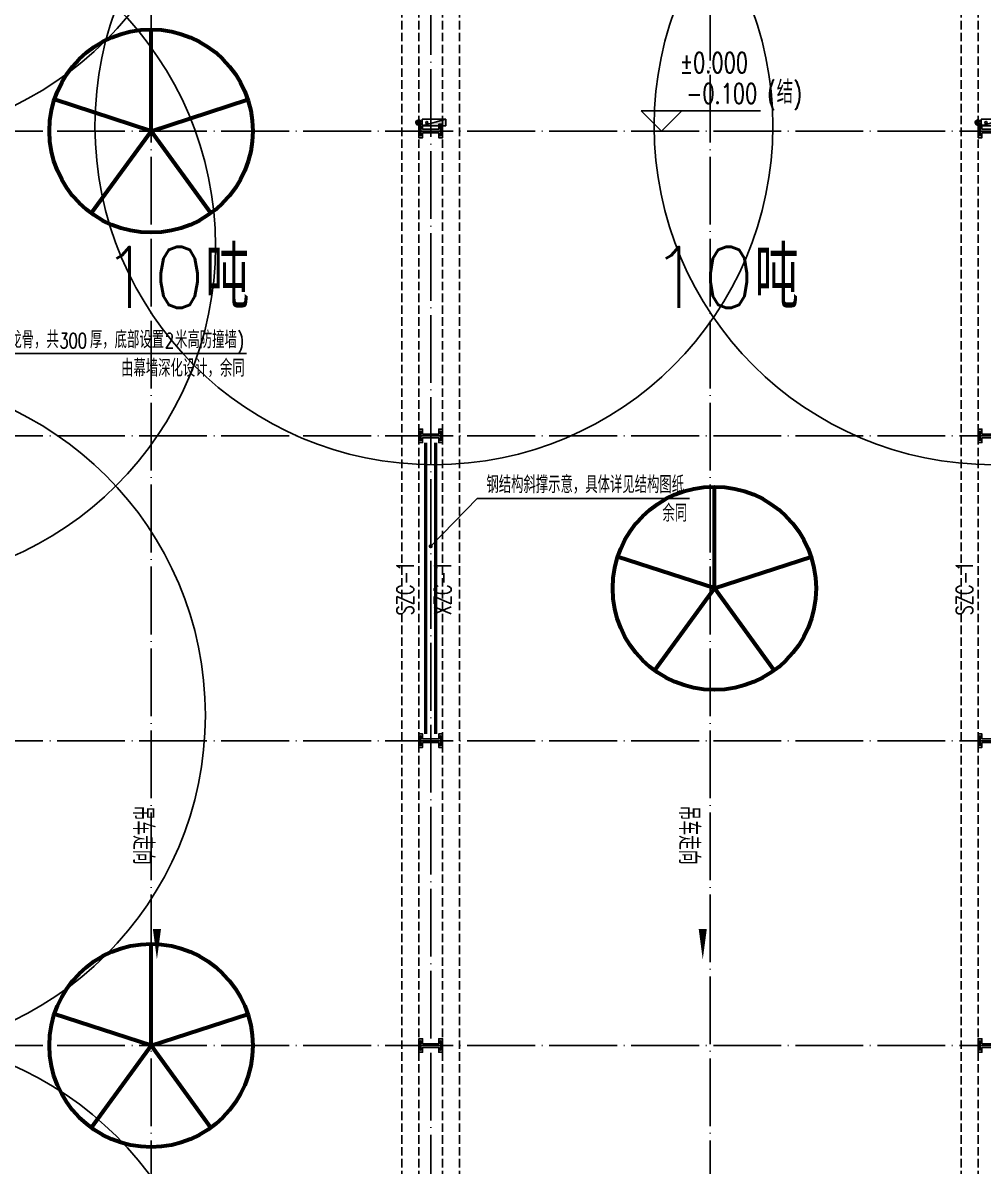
# Model space of a CAD drawing. Extents: x -1313754 to 847533, y 489853 to 941203.
# Drawn here: x -222487 to -194154, y 756259 to 790014 of the extents above; entities that cross this region are included whole.
import ezdxf
from ezdxf.enums import TextEntityAlignment as Align

# ---------------------------------------------------------------- set-up
doc = ezdxf.new("R2010")
doc.units = 0
doc.header["$LTSCALE"] = 1000
doc.header["$MEASUREMENT"] = 0
for name, pattern in [('CENTER', [2, 1.25, -0.25, 0.25, -0.25]), ('DASH', [0.35, 0.25, -0.1]), ('DOTE', [2.42, 2, -0.2, 0.02, -0.2])]:
    doc.linetypes.add(name, pattern=pattern)
for name, color, linetype in [('A-AXIS-DOTE', 14, 'DOTE'), ('A-AXIS-DP', 126, 'Continuous'), ('A-HATCH-2', 251, 'Continuous'), ('A-LIN-V', 9, 'Continuous'), ('A-WINDOW', 140, 'Continuous'), ('AS-WALL', 40, 'Continuous'), ('DIM_SYMB', 3, 'Continuous'), ('PUB_TEXT', 7, 'Continuous'), ('SB_ZF消火栓', 10, 'Continuous'), ('建-标高', 3, 'Continuous'), ('建-箭头', 3, 'Continuous')]:
    doc.layers.add(name, color=color, linetype=linetype)
for name, color, linetype, lineweight in [('LG-ZF消防', 1, 'Continuous', 60), ('S-col', 2, 'Continuous', 0), ('THIN', 7, 'Continuous', 0), ('柱间支撑', 6, 'CENTER', 0)]:
    doc.layers.add(name, color=color, linetype=linetype, lineweight=lineweight)
doc.styles.add('_TCH_DIM', font='SIMPLEX', dxfattribs={"bigfont": 'GBCBIG'})
doc.styles.add('A-STANDARD', font='SIMPLEX', dxfattribs={"bigfont": 'GBCBIG'})
doc.styles.add('TSSD_Rein', font='tj-romans1.shx', dxfattribs={"width": 0.7, "bigfont": 'tj-hztxt.shx'})

# ---------------------------------------------------------------- blocks, each defined once
blk = doc.blocks.new('dote')
at = {"layer": 'A-AXIS-DOTE'}
for p, q in [((2032.2, -69160), (2032.2, 36662.3)), ((10282.2, -68993.9), (10282.2, 36662.3)), ((18532.2, -69160), (18532.2, 36662.3)), ((76282.2, -18000), (-41310, -18000)), ((76282.2, -27000), (-41310, -27000)), ((76282.2, -36000), (-41310, -36000)), ((76282.2, -45000), (-41310, -45000))]:
    blk.add_line(p, q, dxfattribs=at)
blk = doc.blocks.new('G$C1A8DA1F8')
at = {"color": 2, "style": 'A-STANDARD'}
blk.add_text('10吨', height=1800, dxfattribs=at).set_placement((-2536, -801))
blk = doc.blocks.new('_FZH')
at = {"layer": 'A-HATCH-2'}
blk.add_lwpolyline([(-0.437, -0.25), (-0.437, 0.25), (-0.297, 0.25), (-0.297, 0.067), (0.298, 0.067), (0.298, 0.25), (0.438, 0.25), (0.438, -0.25), (0.298, -0.25), (0.298, -0.068), (-0.297, -0.068), (-0.297, -0.25)], close=True, dxfattribs=at)
at = {"layer": 'S-col'}
blk.add_lwpolyline([(-0.375, -0.188), (-0.375, 0.187), (-0.36, 0.187), (-0.36, 0.005), (0.36, 0.005), (0.36, 0.187), (0.375, 0.187), (0.375, -0.188), (0.36, -0.188), (0.36, -0.005), (-0.36, -0.005), (-0.36, -0.188)], close=True, dxfattribs=at)
blk = doc.blocks.new('w4234324')
at = {"xscale": 800.0000000000005, "yscale": 800.0000000000005, "zscale": 800.0000000000005}
for p in [(-210454, 786820), (-193954, 786820), (-210454, 777820), (-193954, 777820), (-210454, 768820), (-193954, 768820), (-210454, 759820), (-193954, 759820)]:
    blk.add_blockref('_FZH', p, dxfattribs=at)
blk = doc.blocks.new('3243243')
at = {"layer": 'A-HATCH-2', "linetype": 'DASH'}
for p, q in [((-211304.2, 741520), (-211304.2, 832220)), ((-210804.2, 741520), (-210804.2, 832220)), ((-210104.2, 741520), (-210104.2, 832220)), ((-209604.2, 741520), (-209604.2, 832220)), ((-194804.2, 741520), (-194804.2, 832220)), ((-194304.2, 741520), (-194304.2, 832220))]:
    blk.add_line(p, q, dxfattribs=at)
blk = doc.blocks.new('w4324324')
at = {"layer": 'A-HATCH-2', "lineweight": 60}
for q in [(-1694760, 686605), (-1697614, 684532), (-1691907, 684532), (-1696524, 681178), (-1692997, 681178)]:
    blk.add_line((-1694760, 683605), q, dxfattribs=at)
blk.add_circle((-1694760, 683605), 3000, dxfattribs=at)
blk = doc.blocks.new('w423432')
at = {"layer": 'A-LIN-V'}
for p in [(-49500, -36000), (-32880, -49500), (-49500, -63000)]:
    blk.add_blockref('w4324324', p, dxfattribs=at)
blk = doc.blocks.new('23124232432')
at = {"layer": 'DIM_SYMB'}
for p, q in [((-210454, 774560), (-209080, 775970)), ((-209080, 775970), (-202816, 775970))]:
    blk.add_line(p, q, dxfattribs=at)
at = {"layer": 'DIM_SYMB', "const_width": 60}
blk.add_lwpolyline([(-210475, 774539, 1), (-210433, 774581, 1)], format="xyb", close=True, dxfattribs=at)
at = {"layer": '柱间支撑', "const_width": 100}
for points in [[(-210604, 777620), (-210604, 769020)], [(-210304, 777620), (-210304, 769020)]]:
    blk.add_lwpolyline(points, dxfattribs=at)
at = {"layer": 'PUB_TEXT', "style": '_TCH_DIM'}
for s, height, p in [('钢结构斜撑示意，具体详见结构图纸', 506.38, (-208810, 776128)), ('余同', 506.4, (-203616, 775288))]:
    blk.add_text(s, height=height, dxfattribs=at).set_placement(p)
at = {"layer": 'THIN', "style": 'TSSD_Rein', "width": 0.7}
for s, p in [('SZC-1', (-210804, 773320)), ('XZC-1', (-209700, 773320)), ('SZC-1', (-194304, 773320))]:
    blk.add_text(s, height=500, rotation=90, dxfattribs=at).set_placement(p, align=Align.BOTTOM_CENTER)
blk = doc.blocks.new('A$C5D961328')
at = {"layer": 'SB_ZF消火栓'}
blk.add_hatch(color=256, dxfattribs=at).paths.add_polyline_path([(0, 40), (700, 40), (700, 240)])
at = {"layer": 'A-LIN-V', "ltscale": 500}
blk.add_circle((350, 40), 10001, dxfattribs=at)
at = {"layer": 'SB_ZF消火栓'}
for p, q in [((700, 240), (0, 240)), ((0, 240), (0, 40)), ((700, 240), (0, 40)), ((0, 40), (700, 40)), ((700, 240), (700, 40))]:
    blk.add_line(p, q, dxfattribs=at)
at = {"layer": 'SB_ZF消火栓', "color": 1}
blk.add_circle((140, 140), 32.5, dxfattribs=at)
blk = doc.blocks.new('43242343')
at = {"layer": 'LG-ZF消防', "linetype": 'Continuous'}
for centre in [(-210808, 787070), (-194308, 787070)]:
    blk.add_circle(centre, 50, dxfattribs=at)
blk = doc.blocks.new('234243242332')
at = {"layer": 'LG-ZF消防', "linetype": 'Continuous'}
blk.add_blockref('43242343', (0, 0), dxfattribs=at)
at = {"layer": 'SB_ZF消火栓'}
for p, rotation in [((-227064, 796224, -3000), 90), ((-226844, 783774), 270), ((-227064, 769220), 90), ((-226838, 750420), 270)]:
    blk.add_blockref('A$C5D961328', p, dxfattribs=dict(at, rotation=rotation))
for p in [(-210709, 786930), (-194209, 786930)]:
    blk.add_blockref('A$C5D961328', p, dxfattribs=at)

msp = doc.modelspace()

# ---------------------------------------------------------------- linework, layer by layer
at = {"layer": 'DIM_SYMB'}
msp.add_line((-224924.2, 780250), (-215890, 780250), dxfattribs=at)
at = {"layer": '建-标高'}
for p, q in [((-203646.4, 786820), (-204246.4, 787420)), ((-204246.4, 787420), (-200726.4, 787420)), ((-203646.4, 786820), (-203046.4, 787420))]:
    msp.add_line(p, q, dxfattribs=at)
at = {"layer": '建-箭头'}
for points in [[(-218531.4, 769259.4, 0, 0, 0), (-218531.4, 762359.4, 0, 240, 0), (-218531.4, 763259.4, 0, 0, 0)], [(-202426.4, 769259.4, 0, 0, 0), (-202426.4, 762359.4, 0, 240, 0), (-202426.4, 763259.4, 0, 0, 0)]]:
    msp.add_lwpolyline(points, format="xyseb", dxfattribs=at)

# ---------------------------------------------------------------- block references
for p in [(-217650, 782400), (-201440, 782400)]:
    msp.add_blockref('G$C1A8DA1F8', p)
at = {"layer": 'A-AXIS-DP'}
msp.add_blockref('3243243', (0, 0), dxfattribs=at)
at = {"layer": 'A-LIN-V'}
msp.add_blockref('w423432', (1525556.2, 139215), dxfattribs=at)
at = {"layer": 'A-WINDOW'}
msp.add_blockref('w4234324', (0, 0), dxfattribs=at)
at = {"layer": 'AS-WALL'}
msp.add_blockref('dote', (-220736.4, 804820), dxfattribs=at)
at = {"layer": 'SB_ZF消火栓', "linetype": 'Continuous'}
msp.add_blockref('234243242332', (0, 0), dxfattribs=at)
at = {"layer": '柱间支撑'}
msp.add_blockref('23124232432', (0, 0), dxfattribs=at)

# ---------------------------------------------------------------- texts
at = {"layer": 'PUB_TEXT', "width": 0.705882}
for s, height, style, p in [('%%P0.000', 595, 'A-STANDARD', (-203106.4, 788540)), ('-0.100', 595, 'A-STANDARD', (-202906.4, 787630)), ('(', 595, 'A-STANDARD', (-200526.4, 787630)), (')', 595, 'A-STANDARD', (-199754.9, 787630)), ('300', 446.25, '_TCH_DIM', (-221407.3, 780407.5)), ('2', 446.2, '_TCH_DIM', (-218295.6, 780407.5)), (')', 446.2, '_TCH_DIM', (-216152.5, 780407.5))]:
    msp.add_text(s, height=height, dxfattribs=dict(at, style=style)).set_placement(p)
at = {"layer": 'PUB_TEXT'}
for s, height, style, p in [('结', 675.2, 'A-STANDARD', (-200246.4, 787630)), ('含龙骨，共', 506.38, '_TCH_DIM', (-223250.4, 780407.5)), ('厚，底部设置', 506.38, '_TCH_DIM', (-220507.3, 780407.5)), ('米高防撞墙', 506.38, '_TCH_DIM', (-217995.6, 780407.5)), ('由幕墙深化设计，余同', 506.38, '_TCH_DIM', (-219588.5, 779567.5))]:
    msp.add_text(s, height=height, dxfattribs=dict(at, style=style)).set_placement(p)
at = {"layer": '建-箭头', "color": 7, "style": 'A-STANDARD'}
for p in [(-219236.4, 766902.1), (-203131.4, 766902.1)]:
    msp.add_text('吊车走向', height=604.44, rotation=270, dxfattribs=at).set_placement(p)

doc.saveas('drawing.dxf')
